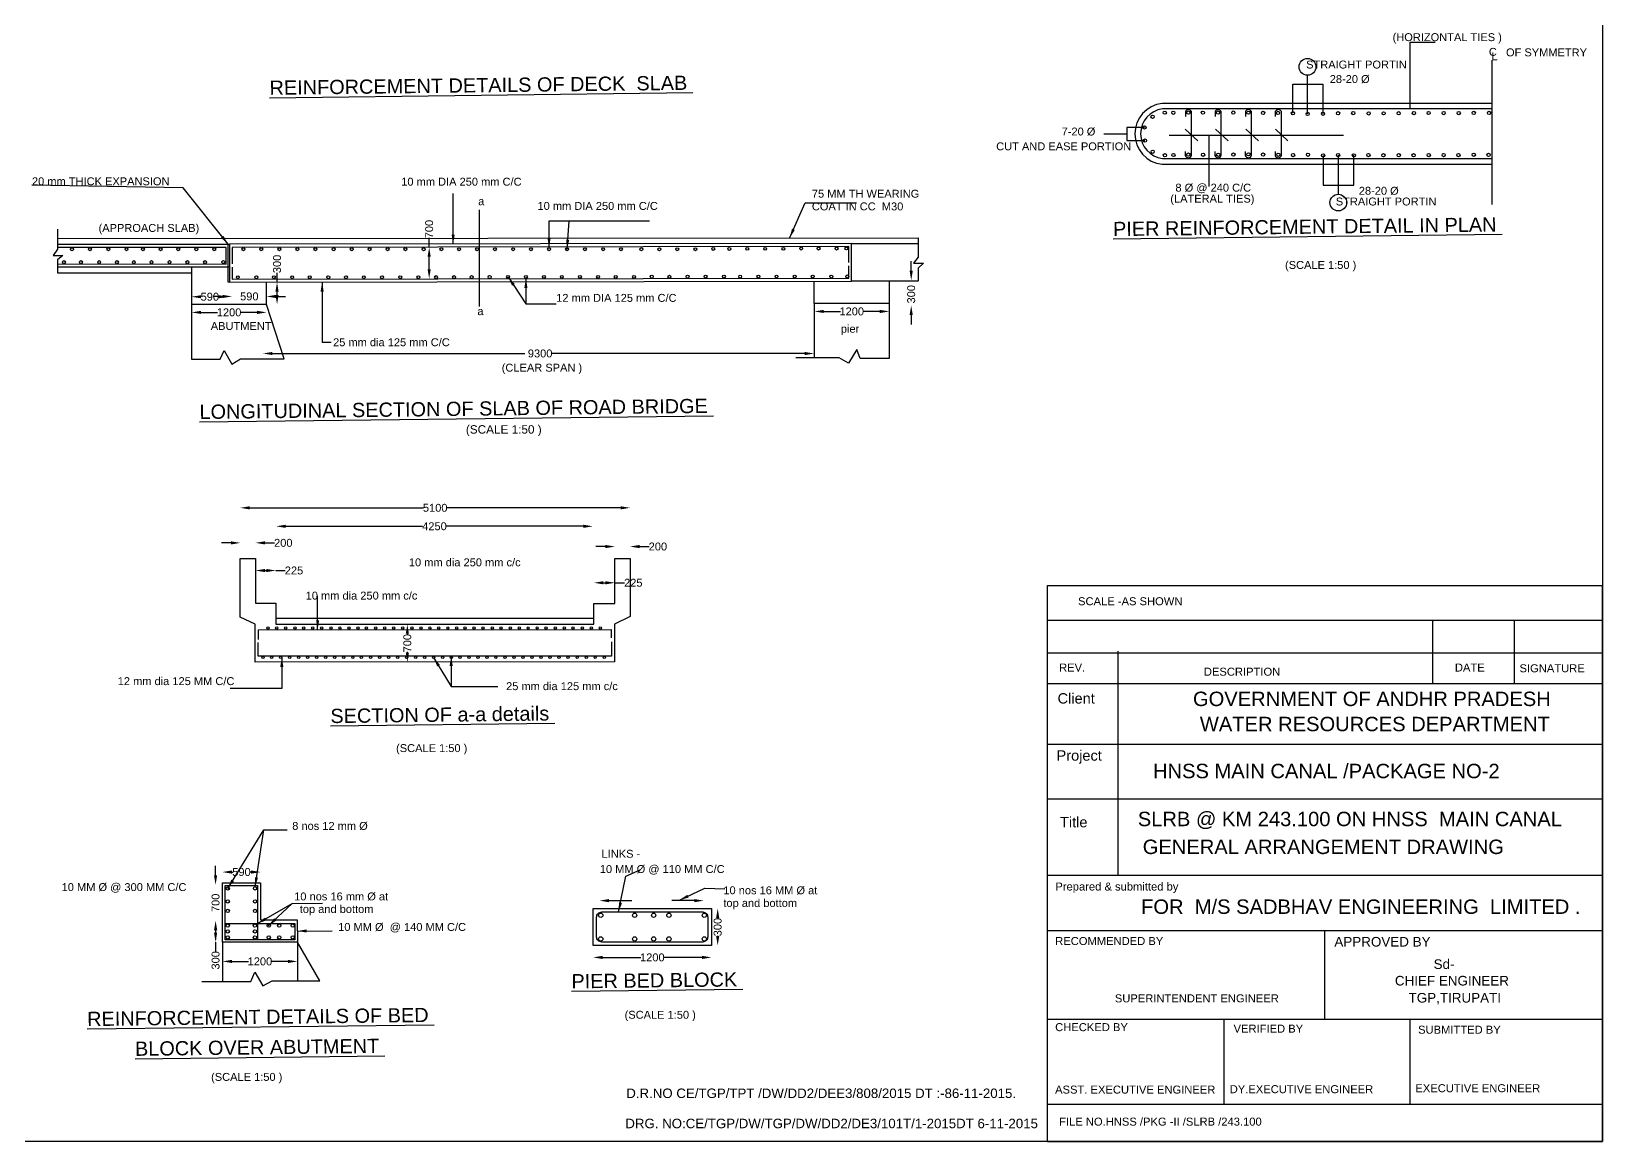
# Model space of a CAD drawing. Header units: millimetres. Extents: x 5124 to 5377674, y 2311 to 17511874.
# Drawn here: x 5352479 to 5377306, y 17482074 to 17499625 of the extents above; entities that cross this region are included whole.
import ezdxf

# ---------------------------------------------------------------- set-up
doc = ezdxf.new("R2010")
doc.units = ezdxf.units.MM
doc.header["$MEASUREMENT"] = 0
doc.layers.add('DRAWING', color=2, linetype='Continuous')
doc.layers.add('TEXT', color=7, linetype='Continuous')
doc.styles.get("Standard").update_dxf_attribs({"font": 'arial.ttf', "height": 125})
doc.dimstyles.get("Standard").update_dxf_attribs({"dimtxt": 200, "dimasz": 150, "dimexe": 0.18, "dimexo": 0.0625, "dimgap": 0.09, "dimtad": 0, "dimdec": 0, "dimzin": 0, "dimdsep": 46, "dimtxsty": 'Standard', "dimcen": 0.09, "dimse1": 1, "dimse2": 1, "dimadec": 0, "dimazin": 0, "dimtfac": 1, "dimtdec": 0, "dimtofl": 0, "dimtmove": 0, "dimatfit": 3, "dimfxl": 1, "dimtolj": 1, "dimtzin": 0, "dimarcsym": 0})

# ---------------------------------------------------------------- blocks, each defined once
blk = doc.blocks.new('*D16')
at = {"layer": 'Defpoints', "color": 0, "transparency": 16777216}
for p in [(5356137, 17494538), (5364848, 17494538), (5364848, 17494533)]:
    blk.add_point(p, dxfattribs=at)
at = {"layer": 'TEXT', "color": 0, "lineweight": -2, "transparency": 16777216}
for p, q in [((5356287, 17494533), (5360278, 17494533)), ((5364698, 17494533), (5360707, 17494533))]:
    blk.add_line(p, q, dxfattribs=at)
at = {"layer": 'TEXT', "color": 0, "transparency": 16777216}
for points in [[(5356287, 17494558), (5356287, 17494508), (5356137, 17494533)], [(5364698, 17494558), (5364698, 17494508), (5364848, 17494533)]]:
    blk.add_solid(points, dxfattribs=at)
at = {"layer": 'TEXT', "color": 0, "transparency": 16777216, "insert": (5360493, 17494533), "char_height": 125, "attachment_point": 5}
blk.add_mtext('\\A1; 9300', dxfattribs=at)
blk = doc.blocks.new('*D17')
at = {"layer": 'Defpoints', "color": 0, "transparency": 16777216}
for p in [(5358764, 17496212), (5358764, 17496212), (5358765, 17495715)]:
    blk.add_point(p, dxfattribs=at)
at = {"layer": 'TEXT', "color": 0, "lineweight": -2, "transparency": 16777216}
for p, q in [((5358764, 17496212), (5358764, 17496362)), ((5358764, 17495865), (5358764, 17496062))]:
    blk.add_line(p, q, dxfattribs=at)
at = {"layer": 'TEXT', "color": 0, "transparency": 16777216}
for points in [[(5358739, 17496062), (5358789, 17496062), (5358764, 17496212)], [(5358739, 17495865), (5358789, 17495865), (5358764, 17495715)]]:
    blk.add_solid(points, dxfattribs=at)
at = {"layer": 'TEXT', "color": 0, "transparency": 16777216, "insert": (5358764, 17496500), "char_height": 125, "attachment_point": 5, "rotation": 90}
blk.add_mtext('\\A1;700', dxfattribs=at)
blk = doc.blocks.new('*D18')
at = {"layer": 'Defpoints', "color": 0, "transparency": 16777216}
for p in [(5356194, 17495661), (5356360, 17495661), (5356195, 17495309)]:
    blk.add_point(p, dxfattribs=at)
at = {"layer": 'TEXT', "color": 0, "lineweight": -2, "transparency": 16777216}
for p, q in [((5356360, 17495661), (5356360, 17495811)), ((5356360, 17495459), (5356360, 17495511))]:
    blk.add_line(p, q, dxfattribs=at)
at = {"layer": 'TEXT', "color": 0, "transparency": 16777216}
for points in [[(5356335, 17495511), (5356385, 17495511), (5356360, 17495661)], [(5356335, 17495459), (5356385, 17495459), (5356360, 17495309)]]:
    blk.add_solid(points, dxfattribs=at)
at = {"layer": 'TEXT', "color": 0, "transparency": 16777216, "insert": (5356360, 17495949), "char_height": 125, "attachment_point": 5, "rotation": 90}
blk.add_mtext('\\A1;300', dxfattribs=at)
blk = doc.blocks.new('*D19')
at = {"layer": 'Defpoints', "color": 0, "transparency": 16777216}
for p in [(5355009, 17495309), (5356195, 17495311), (5356195, 17495183)]:
    blk.add_point(p, dxfattribs=at)
at = {"layer": 'TEXT', "color": 0, "lineweight": -2, "transparency": 16777216}
for p, q in [((5355159, 17495183), (5355421, 17495183)), ((5356045, 17495183), (5355783, 17495183))]:
    blk.add_line(p, q, dxfattribs=at)
at = {"layer": 'TEXT', "color": 0, "transparency": 16777216}
for points in [[(5355159, 17495208), (5355159, 17495158), (5355009, 17495183)], [(5356045, 17495208), (5356045, 17495158), (5356195, 17495183)]]:
    blk.add_solid(points, dxfattribs=at)
at = {"layer": 'TEXT', "color": 0, "transparency": 16777216, "insert": (5355602, 17495183), "char_height": 125, "attachment_point": 5}
blk.add_mtext('\\A1;1200', dxfattribs=at)
blk = doc.blocks.new('*D30')
at = {"layer": 'Defpoints', "color": 0, "transparency": 16777216}
for p in [(5361938, 17492093), (5355780, 17491294), (5361938, 17491294)]:
    blk.add_point(p, dxfattribs=at)
at = {"layer": 'TEXT', "color": 0, "lineweight": -2, "transparency": 16777216}
for p, q in [((5355930, 17492093), (5358672, 17492093)), ((5361788, 17492093), (5359046, 17492093))]:
    blk.add_line(p, q, dxfattribs=at)
at = {"layer": 'TEXT', "color": 0, "transparency": 16777216}
for points in [[(5355930, 17492118), (5355930, 17492068), (5355780, 17492093)], [(5361788, 17492118), (5361788, 17492068), (5361938, 17492093)]]:
    blk.add_solid(points, dxfattribs=at)
at = {"layer": 'TEXT', "color": 0, "transparency": 16777216, "insert": (5358859, 17492093), "char_height": 125, "attachment_point": 5}
blk.add_mtext('\\A1;5100', dxfattribs=at)
blk = doc.blocks.new('*D31')
at = {"layer": 'Defpoints', "color": 0, "transparency": 16777216}
for p in [(5356347, 17491867), (5361350, 17491867), (5361350, 17491801)]:
    blk.add_point(p, dxfattribs=at)
at = {"layer": 'TEXT', "color": 0, "lineweight": -2, "transparency": 16777216}
for p, q in [((5356497, 17491801), (5358659, 17491801)), ((5361200, 17491801), (5359038, 17491801))]:
    blk.add_line(p, q, dxfattribs=at)
at = {"layer": 'TEXT', "color": 0, "transparency": 16777216}
for points in [[(5356497, 17491826), (5356497, 17491776), (5356347, 17491801)], [(5361200, 17491826), (5361200, 17491776), (5361350, 17491801)]]:
    blk.add_solid(points, dxfattribs=at)
at = {"layer": 'TEXT', "color": 0, "transparency": 16777216, "insert": (5358848, 17491801), "char_height": 125, "attachment_point": 5}
blk.add_mtext('\\A1;4250', dxfattribs=at)
blk = doc.blocks.new('*D32')
at = {"layer": 'Defpoints', "color": 0, "transparency": 16777216}
for p in [(5361938, 17491481), (5361700, 17491293), (5361938, 17491294)]:
    blk.add_point(p, dxfattribs=at)
at = {"layer": 'TEXT', "color": 0, "lineweight": -2, "transparency": 16777216}
for p, q in [((5361550, 17491481), (5361400, 17491481)), ((5362088, 17491481), (5362238, 17491481))]:
    blk.add_line(p, q, dxfattribs=at)
at = {"layer": 'TEXT', "color": 0, "transparency": 16777216}
for points in [[(5361550, 17491506), (5361550, 17491456), (5361700, 17491481)], [(5362088, 17491506), (5362088, 17491456), (5361938, 17491481)]]:
    blk.add_solid(points, dxfattribs=at)
at = {"layer": 'TEXT', "color": 0, "transparency": 16777216, "insert": (5362378, 17491481), "char_height": 125, "attachment_point": 5}
blk.add_mtext('\\A1;200', dxfattribs=at)
blk = doc.blocks.new('*D33')
at = {"layer": 'Defpoints', "color": 0, "transparency": 16777216}
for p in [(5356020, 17491539), (5355780, 17491294), (5356020, 17491294)]:
    blk.add_point(p, dxfattribs=at)
at = {"layer": 'TEXT', "color": 0, "lineweight": -2, "transparency": 16777216}
for p, q in [((5355630, 17491539), (5355480, 17491539)), ((5356170, 17491539), (5356320, 17491539))]:
    blk.add_line(p, q, dxfattribs=at)
at = {"layer": 'TEXT', "color": 0, "transparency": 16777216}
for points in [[(5355630, 17491564), (5355630, 17491514), (5355780, 17491539)], [(5356170, 17491564), (5356170, 17491514), (5356020, 17491539)]]:
    blk.add_solid(points, dxfattribs=at)
at = {"layer": 'TEXT', "color": 0, "transparency": 16777216, "insert": (5356459, 17491539), "char_height": 125, "attachment_point": 5}
blk.add_mtext('\\A1;200', dxfattribs=at)
blk = doc.blocks.new('*D34')
at = {"layer": 'Defpoints', "color": 0, "transparency": 16777216}
for p in [(5356339, 17491102), (5356020, 17490584), (5356339, 17490584)]:
    blk.add_point(p, dxfattribs=at)
at = {"layer": 'TEXT', "color": 0, "lineweight": -2, "transparency": 16777216}
for p, q in [((5356170, 17491102), (5356189, 17491102)), ((5356339, 17491102), (5356489, 17491102))]:
    blk.add_line(p, q, dxfattribs=at)
at = {"layer": 'TEXT', "color": 0, "transparency": 16777216}
for points in [[(5356170, 17491127), (5356170, 17491077), (5356020, 17491102)], [(5356189, 17491127), (5356189, 17491077), (5356339, 17491102)]]:
    blk.add_solid(points, dxfattribs=at)
at = {"layer": 'TEXT', "color": 0, "transparency": 16777216, "insert": (5356628, 17491102), "char_height": 125, "attachment_point": 5}
blk.add_mtext('\\A1;225', dxfattribs=at)
blk = doc.blocks.new('*D35')
at = {"layer": 'Defpoints', "color": 0, "transparency": 16777216}
for p in [(5361700, 17490908), (5361368, 17490579), (5361700, 17490579)]:
    blk.add_point(p, dxfattribs=at)
at = {"layer": 'TEXT', "color": 0, "lineweight": -2, "transparency": 16777216}
for p, q in [((5361518, 17490908), (5361550, 17490908)), ((5361700, 17490908), (5361850, 17490908))]:
    blk.add_line(p, q, dxfattribs=at)
at = {"layer": 'TEXT', "color": 0, "transparency": 16777216}
for points in [[(5361518, 17490933), (5361518, 17490883), (5361368, 17490908)], [(5361550, 17490933), (5361550, 17490883), (5361700, 17490908)]]:
    blk.add_solid(points, dxfattribs=at)
at = {"layer": 'TEXT', "color": 0, "transparency": 16777216, "insert": (5361989, 17490908), "char_height": 125, "attachment_point": 5}
blk.add_mtext('\\A1;225', dxfattribs=at)
blk = doc.blocks.new('*D36')
at = {"layer": 'Defpoints', "color": 0, "transparency": 16777216}
for p in [(5358410, 17490252), (5358419, 17489654), (5358486, 17489654)]:
    blk.add_point(p, dxfattribs=at)
at = {"layer": 'TEXT', "color": 0, "lineweight": -2, "transparency": 16777216}
for p, q in [((5358419, 17490102), (5358419, 17490091)), ((5358419, 17489804), (5358419, 17489816))]:
    blk.add_line(p, q, dxfattribs=at)
at = {"layer": 'TEXT', "color": 0, "transparency": 16777216}
for points in [[(5358394, 17490102), (5358444, 17490102), (5358419, 17490252)], [(5358394, 17489804), (5358444, 17489804), (5358419, 17489654)]]:
    blk.add_solid(points, dxfattribs=at)
at = {"layer": 'TEXT', "color": 0, "transparency": 16777216, "insert": (5358419, 17489953), "char_height": 125, "attachment_point": 5, "rotation": 90}
blk.add_mtext('\\A1;700', dxfattribs=at)
blk = doc.blocks.new('*D42')
at = {"layer": 'Defpoints', "color": 0, "transparency": 16777216}
for p in [(5355496, 17486166), (5356100, 17486335), (5356100, 17486166)]:
    blk.add_point(p, dxfattribs=at)
at = {"layer": 'TEXT', "color": 0, "lineweight": -2, "transparency": 16777216}
for p, q in [((5355646, 17486335), (5355660, 17486335)), ((5355950, 17486335), (5355936, 17486335))]:
    blk.add_line(p, q, dxfattribs=at)
at = {"layer": 'TEXT', "color": 0, "transparency": 16777216}
for points in [[(5355646, 17486360), (5355646, 17486310), (5355496, 17486335)], [(5355950, 17486360), (5355950, 17486310), (5356100, 17486335)]]:
    blk.add_solid(points, dxfattribs=at)
at = {"layer": 'TEXT', "color": 0, "transparency": 16777216, "insert": (5355798, 17486335), "char_height": 125, "attachment_point": 5}
blk.add_mtext('\\A1;590', dxfattribs=at)
blk = doc.blocks.new('*D43')
at = {"layer": 'Defpoints', "color": 0, "transparency": 16777216}
for p in [(5355496, 17486133), (5355389, 17485566), (5355496, 17485566)]:
    blk.add_point(p, dxfattribs=at)
at = {"layer": 'TEXT', "color": 0, "lineweight": -2, "transparency": 16777216}
for p, q in [((5355389, 17486283), (5355389, 17486433)), ((5355389, 17485416), (5355389, 17485266))]:
    blk.add_line(p, q, dxfattribs=at)
at = {"layer": 'TEXT', "color": 0, "transparency": 16777216}
for points in [[(5355364, 17486283), (5355414, 17486283), (5355389, 17486133)], [(5355364, 17485416), (5355414, 17485416), (5355389, 17485566)]]:
    blk.add_solid(points, dxfattribs=at)
at = {"layer": 'TEXT', "color": 0, "transparency": 16777216, "insert": (5355389, 17485848), "char_height": 125, "attachment_point": 5, "rotation": 90}
blk.add_mtext('\\A1;700', dxfattribs=at)
blk = doc.blocks.new('*D44')
at = {"layer": 'Defpoints', "color": 0, "transparency": 16777216}
for p in [(5361355, 17485173), (5363225, 17485173), (5363225, 17484985)]:
    blk.add_point(p, dxfattribs=at)
at = {"layer": 'TEXT', "color": 0, "lineweight": -2, "transparency": 16777216}
for p, q in [((5361505, 17484985), (5362109, 17484985)), ((5363075, 17484985), (5362470, 17484985))]:
    blk.add_line(p, q, dxfattribs=at)
at = {"layer": 'TEXT', "color": 0, "transparency": 16777216}
for points in [[(5361505, 17485010), (5361505, 17484960), (5361355, 17484985)], [(5363075, 17485010), (5363075, 17484960), (5363225, 17484985)]]:
    blk.add_solid(points, dxfattribs=at)
at = {"layer": 'TEXT', "color": 0, "transparency": 16777216, "insert": (5362290, 17484985), "char_height": 125, "attachment_point": 5}
blk.add_mtext('\\A1;1200', dxfattribs=at)
blk = doc.blocks.new('*D45')
at = {"layer": 'Defpoints', "color": 0, "transparency": 16777216}
for p in [(5363225, 17485758), (5363225, 17485173), (5363323, 17485173)]:
    blk.add_point(p, dxfattribs=at)
at = {"layer": 'TEXT', "color": 0, "lineweight": -2, "transparency": 16777216}
for p, q in [((5363323, 17485608), (5363323, 17485603)), ((5363323, 17485323), (5363323, 17485328))]:
    blk.add_line(p, q, dxfattribs=at)
at = {"layer": 'TEXT', "color": 0, "transparency": 16777216}
for points in [[(5363298, 17485608), (5363348, 17485608), (5363323, 17485758)], [(5363298, 17485323), (5363348, 17485323), (5363323, 17485173)]]:
    blk.add_solid(points, dxfattribs=at)
at = {"layer": 'TEXT', "color": 0, "transparency": 16777216, "insert": (5363323, 17485465), "char_height": 125, "attachment_point": 5, "rotation": 90}
blk.add_mtext('\\A1;300', dxfattribs=at)
blk = doc.blocks.new('*D46')
at = {"layer": 'Defpoints', "color": 0, "transparency": 16777216}
for p in [(5366270, 17495691), (5366270, 17495292), (5366381, 17495292)]:
    blk.add_point(p, dxfattribs=at)
at = {"layer": 'TEXT', "color": 0, "lineweight": -2, "transparency": 16777216}
for p, q in [((5366381, 17495841), (5366381, 17495991)), ((5366381, 17495142), (5366381, 17494992))]:
    blk.add_line(p, q, dxfattribs=at)
at = {"layer": 'TEXT', "color": 0, "transparency": 16777216}
for points in [[(5366356, 17495841), (5366406, 17495841), (5366381, 17495691)], [(5366356, 17495142), (5366406, 17495142), (5366381, 17495292)]]:
    blk.add_solid(points, dxfattribs=at)
at = {"layer": 'TEXT', "color": 0, "transparency": 16777216, "insert": (5366381, 17495470), "char_height": 125, "attachment_point": 5, "rotation": 90}
blk.add_mtext('\\A1;300', dxfattribs=at)
blk = doc.blocks.new('*D48')
at = {"layer": 'Defpoints', "color": 0, "transparency": 16777216}
for p in [(5355496, 17484915), (5356681, 17484922), (5356681, 17484922)]:
    blk.add_point(p, dxfattribs=at)
at = {"layer": 'TEXT', "color": 0, "lineweight": -2, "transparency": 16777216}
for p, q in [((5355646, 17484922), (5355908, 17484922)), ((5356531, 17484922), (5356269, 17484922))]:
    blk.add_line(p, q, dxfattribs=at)
at = {"layer": 'TEXT', "color": 0, "transparency": 16777216}
for points in [[(5355646, 17484947), (5355646, 17484897), (5355496, 17484922)], [(5356531, 17484947), (5356531, 17484897), (5356681, 17484922)]]:
    blk.add_solid(points, dxfattribs=at)
at = {"layer": 'TEXT', "color": 0, "transparency": 16777216, "insert": (5356089, 17484922), "char_height": 125, "attachment_point": 5}
blk.add_mtext('\\A1;1200', dxfattribs=at)
blk = doc.blocks.new('*D49')
at = {"layer": 'Defpoints', "color": 0, "transparency": 16777216}
for p in [(5361455, 17485879), (5363106, 17485883), (5363106, 17485883)]:
    blk.add_point(p, dxfattribs=at)
at = {"layer": 'TEXT', "color": 0, "lineweight": -2, "transparency": 16777216}
for p, q in [((5361605, 17485883), (5361965, 17485883)), ((5362956, 17485883), (5362596, 17485883))]:
    blk.add_line(p, q, dxfattribs=at)
at = {"layer": 'TEXT', "color": 0, "transparency": 16777216}
for points in [[(5361605, 17485908), (5361605, 17485858), (5361455, 17485883)], [(5362956, 17485908), (5362956, 17485858), (5363106, 17485883)]]:
    blk.add_solid(points, dxfattribs=at)
at = {"layer": 'TEXT', "color": 0, "transparency": 16777216, "insert": (5362281, 17485883), "char_height": 125, "attachment_point": 5}
blk.add_mtext('\\A1;             ', dxfattribs=at)
blk = doc.blocks.new('*D52')
at = {"layer": 'Defpoints', "color": 0, "transparency": 16777216}
for p in [(5364848, 17495198), (5366034, 17495198), (5366034, 17495198)]:
    blk.add_point(p, dxfattribs=at)
at = {"layer": 'TEXT', "color": 0, "lineweight": -2, "transparency": 16777216}
for p, q in [((5364998, 17495198), (5365261, 17495198)), ((5365884, 17495198), (5365622, 17495198))]:
    blk.add_line(p, q, dxfattribs=at)
at = {"layer": 'TEXT', "color": 0, "transparency": 16777216}
for points in [[(5364998, 17495223), (5364998, 17495173), (5364848, 17495198)], [(5365884, 17495223), (5365884, 17495173), (5366034, 17495198)]]:
    blk.add_solid(points, dxfattribs=at)
at = {"layer": 'TEXT', "color": 0, "transparency": 16777216, "insert": (5365441, 17495198), "char_height": 125, "attachment_point": 5}
blk.add_mtext('\\A1;1200', dxfattribs=at)
blk = doc.blocks.new('*D53')
at = {"layer": 'Defpoints', "color": 0, "transparency": 16777216}
for p in [(5355587, 17495659), (5355009, 17495424), (5355587, 17495430)]:
    blk.add_point(p, dxfattribs=at)
at = {"layer": 'TEXT', "color": 0, "lineweight": -2, "transparency": 16777216}
for p, q in [((5355159, 17495430), (5355160, 17495430)), ((5355437, 17495430), (5355436, 17495430))]:
    blk.add_line(p, q, dxfattribs=at)
at = {"layer": 'TEXT', "color": 0, "transparency": 16777216}
for points in [[(5355159, 17495455), (5355159, 17495405), (5355009, 17495430)], [(5355437, 17495455), (5355437, 17495405), (5355587, 17495430)]]:
    blk.add_solid(points, dxfattribs=at)
at = {"layer": 'TEXT', "color": 0, "transparency": 16777216, "insert": (5355298, 17495430), "char_height": 125, "attachment_point": 5}
blk.add_mtext('\\A1;590', dxfattribs=at)
blk = doc.blocks.new('*D54')
at = {"layer": 'Defpoints', "color": 0, "transparency": 16777216}
for p in [(5355650, 17495710), (5356194, 17495661), (5356194, 17495435)]:
    blk.add_point(p, dxfattribs=at)
at = {"layer": 'TEXT', "color": 0, "lineweight": -2, "transparency": 16777216}
for p, q in [((5355500, 17495435), (5355350, 17495435)), ((5356344, 17495435), (5356494, 17495435))]:
    blk.add_line(p, q, dxfattribs=at)
at = {"layer": 'TEXT', "color": 0, "transparency": 16777216}
for points in [[(5355500, 17495460), (5355500, 17495410), (5355650, 17495435)], [(5356344, 17495460), (5356344, 17495410), (5356194, 17495435)]]:
    blk.add_solid(points, dxfattribs=at)
at = {"layer": 'TEXT', "color": 0, "transparency": 16777216, "insert": (5355922, 17495435), "char_height": 125, "attachment_point": 5}
blk.add_mtext('\\A1;590', dxfattribs=at)
blk = doc.blocks.new('*D55')
at = {"layer": 'Defpoints', "color": 0, "transparency": 16777216}
for p in [(5355389, 17485566), (5355389, 17485227), (5355496, 17485227)]:
    blk.add_point(p, dxfattribs=at)
at = {"layer": 'TEXT', "color": 0, "lineweight": -2, "transparency": 16777216}
for p, q in [((5355389, 17485416), (5355389, 17485377)), ((5355389, 17485227), (5355389, 17485077))]:
    blk.add_line(p, q, dxfattribs=at)
at = {"layer": 'TEXT', "color": 0, "transparency": 16777216}
for points in [[(5355364, 17485416), (5355414, 17485416), (5355389, 17485566)], [(5355364, 17485377), (5355414, 17485377), (5355389, 17485227)]]:
    blk.add_solid(points, dxfattribs=at)
at = {"layer": 'TEXT', "color": 0, "transparency": 16777216, "insert": (5355389, 17484939), "char_height": 125, "attachment_point": 5, "rotation": 90}
blk.add_mtext('\\A1;300', dxfattribs=at)

msp = doc.modelspace()

# ---------------------------------------------------------------- linework, layer by layer
at = {"layer": 'DRAWING', "color": 0}
for points in [[(5336395.8, 17511874.5), (5377305.7, 17511874.5), (5377305.7, 17482073.5), (5336395.8, 17482073.5)], [(5355541.7, 17486121.2), (5356051.6, 17486121.2), (5356051.6, 17485264.1), (5355541.7, 17485264.1)], [(5361354.7, 17485758.1), (5363224.9, 17485758.1), (5363224.9, 17485172.9), (5361354.7, 17485172.9)], [(5355541.7, 17485519.5), (5356642, 17485519.5), (5356642, 17485264.1), (5355541.7, 17485264.1)]]:
    msp.add_lwpolyline(points, close=True, dxfattribs=at)
for points in [[(5374266, 17498419.6), (5374266, 17499456.5), (5374662.2, 17499456.5)], [(5375554.4, 17499172.3), (5375554.4, 17496889.2)], [(5372645.5, 17498320.1), (5372645.5, 17498932.7)], [(5372412.2, 17498330.9), (5372412.2, 17498790.1), (5372887.6, 17498790.1), (5372887.6, 17498322.6)], [(5370065.5, 17498107.8), (5369788.9, 17498107.8), (5369788.9, 17497898.9), (5370073.8, 17497898.9)], [(5370712.3, 17498078.8), (5370911, 17497896.1)], [(5371190.5, 17498078.8), (5371389.2, 17497896.1)], [(5371667.4, 17498078.8), (5371866.1, 17497896.1)], [(5372134.8, 17498078.8), (5372333.5, 17497896.1)], [(5369788.9, 17498003.3), (5369425.2, 17498003.3)], [(5370455.2, 17497987.5), (5373214, 17497987.5)], [(5371082.9, 17497987.5), (5371082.9, 17497171.8)], [(5372889.2, 17497665.1), (5372889.2, 17497193.9), (5373376.5, 17497193.9), (5373376.5, 17497666.3)], [(5373126.6, 17497668.9), (5373126.6, 17497049.1)], [(5352891.7, 17496500.6), (5352891.7, 17496182.1), (5352820.3, 17496084.8), (5352973.8, 17496084.8), (5352893.1, 17496013.6), (5352893.1, 17495806.2), (5355012.5, 17495806.2)], [(5352891.7, 17496349.6), (5366488.6, 17496360.8), (5366488.6, 17496056.5), (5366416.2, 17495962.4), (5366573.8, 17495962.4), (5366488.7, 17495884.2), (5366488.7, 17495679.1), (5366034.5, 17495679.1), (5366034.5, 17494451.6)], [(5352891.7, 17496261.1), (5355607.4, 17496259.7)], [(5352893.1, 17495949.6), (5355556, 17495946), (5355556, 17496211.3), (5352891.7, 17496211.3)], [(5355607.4, 17495659.4), (5355587.2, 17495659.4), (5355587.5, 17496259.7)], [(5365439.2, 17496272.2), (5355607.4, 17496259.7), (5355607.4, 17495659.4), (5365439.2, 17495679.1)], [(5365397, 17495970.3), (5365397, 17496222.5), (5355651.2, 17496207.4), (5355651.2, 17495952.8)], [(5366034.5, 17495679.1), (5365439.2, 17495679.1), (5365439.2, 17496272.2), (5366488.6, 17496272.2)], [(5355607.4, 17495898.4), (5352893.1, 17495898.4)], [(5355009.1, 17495898.4), (5355009.1, 17494443.1), (5355462.5, 17494443.1), (5355524.9, 17494579.7), (5355643.9, 17494363.2), (5355780.4, 17494450.8), (5356474.5, 17494450.8), (5356195, 17495308.9), (5355009.1, 17495308.9)], [(5355650.4, 17495895.8), (5355650.4, 17495710.3), (5365397.3, 17495723.8), (5365397.3, 17495917.9)], [(5356195, 17495308.9), (5356194.3, 17495660.6)], [(5364848.4, 17495321.8), (5364848.4, 17495674.5)], [(5366034.5, 17495321.8), (5364848.4, 17495321.8), (5364848.4, 17494463.4)], [(5366034.5, 17494451.6), (5365573, 17494451.6), (5365522.8, 17494598.4), (5365392.6, 17494379.7), (5365245.1, 17494463.4), (5364557.1, 17494463.4)], [(5356015.6, 17489652.3), (5356015.6, 17490251.8), (5355779.5, 17490364.7), (5355779.5, 17491294.5), (5356019.8, 17491294.5), (5356019.8, 17490584.2), (5356338.8, 17490584.2), (5356338.8, 17490252.3), (5361368.1, 17490252.3), (5361368.1, 17490579.1), (5361699.7, 17490579.1), (5361699.7, 17491292.7), (5361938.5, 17491292.7), (5361938.5, 17490373.5), (5361693, 17490256.2), (5361693, 17489656.4), (5356015.6, 17489652.3)], [(5356065.3, 17490009.9), (5356065.3, 17490166.4), (5361642, 17490169.9), (5361642, 17490039.4)], [(5356338.8, 17490346.5), (5361368.1, 17490346.5)], [(5361642.8, 17489976.4), (5361642.8, 17489749.2), (5356063.5, 17489749.2), (5356063.5, 17489961.8)], [(5355496.3, 17485227.3), (5355496.3, 17486165.6), (5356100.4, 17486165.6), (5356100.4, 17485577.5), (5356679.9, 17485577.5), (5356680.7, 17485227.3)], [(5355173.1, 17484602.3), (5355946.2, 17484602.3), (5356008, 17484752.3), (5356134.9, 17484533.7), (5356284, 17484616.2), (5357035.9, 17484616.2), (5356680.7, 17485227.3), (5356680.7, 17484616.2)], [(5356680.7, 17485227.3), (5355496.3, 17485227.3), (5355496.3, 17484602.3)]]:
    msp.add_lwpolyline(points, dxfattribs=at)
for points in [[(5375554.4, 17498486.3), (5370346, 17498486.3, 0.897166), (5370346, 17497524.5), (5375554.4, 17497524.5)], [(5375554.4, 17498398.8), (5370351.5, 17498398.8, 0.8834281), (5370351.5, 17497616.1), (5375554.4, 17497616.1)], [(5370810.1, 17497666.3), (5370810.1, 17498357.9, 0.6345429), (5370713.3, 17498357.9), (5370713.3, 17498281.3)], [(5371279.1, 17497666.3), (5371279.1, 17498357.9, 0.6345429), (5371182.3, 17498357.9), (5371182.3, 17498281.3)], [(5371758, 17497666.3), (5371758, 17498357.9, 0.6345429), (5371661.2, 17498357.9), (5371661.2, 17498281.3)], [(5372231.3, 17497666.3), (5372231.3, 17498357.9, 0.6345429), (5372134.5, 17498357.9), (5372134.5, 17498281.3)], [(5370710.8, 17497725.1), (5370710.8, 17497663.9, 0.7655088), (5370810.1, 17497666.3)], [(5371179.8, 17497725.1), (5371179.8, 17497663.9, 0.7655088), (5371279.1, 17497666.3)], [(5371658.7, 17497725.1), (5371658.7, 17497663.9, 0.7655088), (5371758, 17497666.3)], [(5372132.1, 17497725.1), (5372132.1, 17497663.9, 0.7655088), (5372231.3, 17497666.3)]]:
    msp.add_lwpolyline(points, format="xyb", dxfattribs=at)
msp.add_lwpolyline([(5361489.6, 17485703.9), (5363086.1, 17485703.9, -0.4142136), (5363166.1, 17485623.9), (5363166.1, 17485308.3, -0.4142136), (5363086.1, 17485228.3), (5361489.6, 17485228.3, -0.4142136), (5361409.6, 17485308.3), (5361409.6, 17485623.9, -0.4142136)], format="xyb", close=True, dxfattribs=at)
for centre, radius in [((5372642.9, 17499065), 132.4), ((5370195.9, 17498275.1), 26), ((5370388.3, 17498340.6), 26), ((5370522.9, 17498339.5), 26), ((5370762, 17498342.9), 26), ((5370990.5, 17498340.7), 26), ((5371229.5, 17498341.8), 26), ((5371470.9, 17498342.9), 26), ((5371708.8, 17498340.7), 26), ((5371940.9, 17498337.8), 26), ((5372176.7, 17498337.8), 26), ((5372412.2, 17498330.9), 26), ((5372645.5, 17498320.1), 26), ((5372887.6, 17498322.6), 26), ((5373127, 17498330.9), 26), ((5373365.5, 17498333.1), 26), ((5373609.6, 17498328.7), 26), ((5373846.4, 17498329.8), 26), ((5374083.8, 17498332), 26), ((5374323.4, 17498333.1), 26), ((5374557.5, 17498335.3), 26), ((5374794.7, 17498333.5), 26), ((5375034.1, 17498334.9), 26), ((5375270.6, 17498336.3), 26), ((5375512.7, 17498337.7), 26), ((5370065.5, 17498107.8), 26), ((5370073.8, 17497898.9), 26), ((5370196.5, 17497722.8), 26), ((5370390.1, 17497666.7), 26), ((5370524.8, 17497671), 26), ((5370760.8, 17497677.1), 26), ((5370993.4, 17497674.8), 26), ((5371231.8, 17497674.8), 26), ((5371473.4, 17497677.9), 26), ((5371709, 17497682.2), 26), ((5371942.1, 17497677.4), 26), ((5372182, 17497674.5), 26), ((5372414.9, 17497669.2), 26), ((5372650.6, 17497676), 26), ((5372889.2, 17497665.1), 26), ((5373126.6, 17497668.9), 26), ((5373376.5, 17497666.3), 26), ((5373606.1, 17497669.1), 26), ((5373843.2, 17497667.8), 26), ((5374084.3, 17497667.8), 26), ((5374318.5, 17497667.7), 26), ((5374558.3, 17497670.1), 26), ((5374794.5, 17497668.9), 26), ((5375028.2, 17497670.1), 26), ((5375270.5, 17497676.1), 26), ((5375504.5, 17497673.7), 26), ((5373130.1, 17496918.7), 132), ((5353120.1, 17496181.1), 23), ((5353403.8, 17496181.1), 23), ((5353695.4, 17496181.1), 23), ((5353980.8, 17496181.1), 23), ((5354241.1, 17496181.1), 23), ((5354520.3, 17496181.1), 23), ((5354798.8, 17496181.1), 23), ((5355084.2, 17496181.1), 23), ((5355368, 17496181.1), 23), ((5355827.8, 17496181.1), 23), ((5356111, 17496181.1), 23), ((5356397.4, 17496181.1), 23), ((5356682, 17496181.1), 23), ((5356965.7, 17496181.1), 23), ((5357254.9, 17496181.1), 23), ((5357539.9, 17496181.1), 23), ((5357822, 17496181.1), 23), ((5358106.3, 17496181.1), 23), ((5358388.5, 17496181.1), 23), ((5358676.6, 17496181.1), 23), ((5358957.4, 17496181.1), 23), ((5359237, 17496181.1), 23), ((5359521.3, 17496181.1), 23), ((5359803.5, 17496181.1), 23), ((5360091.5, 17496181.1), 23), ((5360372.4, 17496181.1), 23), ((5360658, 17496181.1), 23), ((5360942.3, 17496181.1), 23), ((5361224.5, 17496181.1), 23), ((5361512.6, 17496181.1), 23), ((5361793.4, 17496181.1), 23), ((5362116.8, 17496181.1), 23), ((5362401.2, 17496181.1), 23), ((5362683.4, 17496181.1), 23), ((5362971.4, 17496181.1), 23), ((5363252.3, 17496186.1), 23), ((5363506.5, 17496186.1), 23), ((5363790.9, 17496188), 23), ((5364073.1, 17496188), 23), ((5364361.1, 17496188), 23), ((5364642, 17496192.2), 23), ((5364917.2, 17496192.2), 23), ((5365201.5, 17496192.2), 23), ((5365357, 17496193.3), 23), ((5352992.8, 17495978.3), 23), ((5353260.8, 17495978.3), 23), ((5353549.4, 17495978.3), 23), ((5353829.4, 17495978.3), 23), ((5354096.7, 17495978.3), 23), ((5354376.4, 17495978.3), 23), ((5354660.8, 17495978.3), 23), ((5354944, 17495978.3), 23), ((5355222.7, 17495978.3), 23), ((5355511.3, 17495978.3), 23), ((5355740.5, 17495738.9), 23), ((5356032.8, 17495738.9), 23), ((5356311.1, 17495738.9), 23), ((5356599.2, 17495738.9), 23), ((5356876, 17495738.9), 23), ((5357170.2, 17495738.9), 23), ((5357449.9, 17495738.9), 23), ((5357731.8, 17495738.9), 23), ((5358018.5, 17495738.9), 23), ((5358307.7, 17495738.9), 23), ((5358594, 17495738.9), 23), ((5358873.6, 17495741.9), 23), ((5359157, 17495741.3), 23), ((5359435.3, 17495741.9), 23), ((5359719.5, 17495743), 23), ((5360010.9, 17495743.5), 23), ((5360292.7, 17495743.7), 23), ((5360577, 17495744.5), 23), ((5360860.3, 17495745.2), 23), ((5361145.3, 17495744), 23), ((5361432.9, 17495744.4), 23), ((5361712.2, 17495744.5), 23), ((5362002.2, 17495745.5), 23), ((5362280.6, 17495747.9), 23), ((5362559.3, 17495747), 23), ((5362847.3, 17495748.1), 23), ((5363131.4, 17495748.7), 23), ((5363421.5, 17495750.4), 23), ((5363678.3, 17495747.5), 23), ((5363966.1, 17495748.5), 23), ((5364251.7, 17495748.5), 23), ((5364540.9, 17495748.5), 23), ((5364825.6, 17495749.2), 23), ((5365118.5, 17495749.7), 23), ((5365369.9, 17495751.5), 23), ((5356218, 17490194.2), 18.2), ((5356354.7, 17490194.2), 18.2), ((5356497.9, 17490194.2), 18.2), ((5356641.6, 17490194.2), 18.2), ((5356782.4, 17490194.2), 18.2), ((5356924.3, 17490194.2), 18.2), ((5357067.4, 17490194.2), 18.2), ((5357210.4, 17490194.2), 18.2), ((5357352.4, 17490194.2), 18.2), ((5357495, 17490194.2), 18.2), ((5357638.2, 17490194.2), 18.2), ((5357771.8, 17490194.2), 18.2), ((5357919.4, 17490194.2), 18.2), ((5358061.6, 17490194.2), 18.2), ((5358203.3, 17490194.2), 18.2), ((5358346.8, 17490194.2), 18.2), ((5358490.8, 17490194.2), 18.2), ((5358632.7, 17490194.2), 18.2), ((5358774.6, 17490194.2), 18.2), ((5358915.2, 17490194.2), 18.2), ((5359058.6, 17490194.2), 18.2), ((5359196.2, 17490194.2), 18.2), ((5359330.2, 17490194.2), 18.2), ((5359473.7, 17490194.2), 18.2), ((5359616.2, 17490194.2), 18.2), ((5359760, 17490194.2), 18.2), ((5359897.8, 17490194.2), 18.2), ((5360044.3, 17490194.2), 18.2), ((5360187, 17490194.2), 18.2), ((5360328, 17490194.2), 18.2), ((5360470.6, 17490194.2), 18.2), ((5360611.9, 17490194.2), 18.2), ((5360755.6, 17490194.2), 18.2), ((5360897.9, 17490194.2), 18.2), ((5361038.9, 17490194.2), 18.2), ((5361183.3, 17490194.2), 18.2), ((5361326.6, 17490194.2), 18.2), ((5361467.7, 17490194.2), 18.2), ((5356137.4, 17489729), 18.2), ((5356274.1, 17489729), 18.2), ((5356417.3, 17489729), 18.2), ((5356561, 17489729), 18.2), ((5356701.8, 17489729), 18.2), ((5356843.7, 17489729), 18.2), ((5356986.8, 17489729), 18.2), ((5357129.8, 17489729), 18.2), ((5357271.7, 17489729), 18.2), ((5357414.4, 17489729), 18.2), ((5357557.6, 17489729), 18.2), ((5357691.1, 17489729), 18.2), ((5357838.8, 17489729), 18.2), ((5357981, 17489729), 18.2), ((5358122.7, 17489729), 18.2), ((5358266.2, 17489729), 18.2), ((5358410.2, 17489729), 18.2), ((5358552.1, 17489729), 18.2), ((5358694, 17489729), 18.2), ((5358834.6, 17489729), 18.2), ((5358978, 17489729), 18.2), ((5359115.6, 17489729), 18.2), ((5359249.6, 17489729), 18.2), ((5359393.1, 17489729), 18.2), ((5359535.6, 17489729), 18.2), ((5359679.4, 17489729), 18.2), ((5359817.2, 17489729), 18.2), ((5359963.7, 17489729), 18.2), ((5360106.4, 17489729), 18.2), ((5360247.4, 17489729), 18.2), ((5360390, 17489729), 18.2), ((5360531.3, 17489729), 18.2), ((5360675, 17489729), 18.2), ((5360817.3, 17489729), 18.2), ((5360958.3, 17489729), 18.2), ((5361102.7, 17489729), 18.2), ((5361246, 17489729), 18.2), ((5361387.1, 17489729), 18.2), ((5361529.8, 17489729), 18.2), ((5355580.2, 17486075.1), 26.1), ((5355580.2, 17485869.4), 26.1), ((5356012.1, 17486075.1), 26.1), ((5356012.1, 17485869.4), 26.1), ((5355580.2, 17485719.9), 26.1), ((5356012.1, 17485719.9), 26.1), ((5361474.8, 17485651.6), 33.3), ((5362010.3, 17485651.6), 33.3), ((5362310.7, 17485651.6), 33.3), ((5362552.4, 17485651.6), 33.3), ((5363111.8, 17485651.6), 33.3), ((5355580.2, 17485487.9), 26.1), ((5355580.2, 17485396.3), 26.1), ((5356011, 17485487.9), 26.1), ((5356011, 17485396.3), 26.1), ((5356228, 17485487.9), 26.1), ((5356395.5, 17485487.9), 26.1), ((5356608.4, 17485487.9), 26.1), ((5355580.2, 17485300.7), 26.1), ((5356011, 17485300.7), 26.1), ((5356228, 17485300.7), 26.1), ((5356395.5, 17485300.7), 26.1), ((5356608.4, 17485300.7), 26.1), ((5361474.8, 17485277.6), 33.3), ((5362010.3, 17485277.6), 33.3), ((5362310.7, 17485277.6), 33.3), ((5362552.4, 17485277.6), 33.3), ((5363111.8, 17485277.6), 33.3)]:
    msp.add_circle(centre, radius, dxfattribs=at)
at = {"layer": 'TEXT', "color": 0}
for points in [[(5359551.5, 17496806), (5359551.5, 17495277.1)], [(5368534.1, 17482073.5), (5368534.1, 17490863.6), (5377304.4, 17490863.6)], [(5368534.1, 17482073.5), (5377305.7, 17482073.5), (5377304.4, 17490863.6)], [(5368534.1, 17490318.7), (5377304.4, 17490318.7)], [(5374623.2, 17489318.4), (5374623.2, 17490318.7)], [(5375913.4, 17489318.4), (5375913.4, 17490318.7)], [(5368534.1, 17489799.2), (5377304.4, 17489799.2)], [(5369649, 17486286.6), (5369649, 17489824.5)], [(5368534.1, 17489318.4), (5377304.4, 17489318.4)], [(5368534.1, 17488356.7), (5377304.4, 17488356.7)], [(5368534.1, 17487492), (5377304.4, 17487492)], [(5368534.1, 17486286.2), (5377304.4, 17486286.2)], [(5368534.1, 17485409.4), (5377304.4, 17485409.4)], [(5372919.2, 17484009.5), (5372919.2, 17485409.4)], [(5368534.1, 17484009.5), (5377304.4, 17484009.5)], [(5371328.7, 17482667.3), (5371328.7, 17484009.5)], [(5374267.1, 17482667.3), (5374267.1, 17484009.5)], [(5368534.1, 17482667.3), (5377304.4, 17482667.3)]]:
    msp.add_lwpolyline(points, dxfattribs=at)

# ---------------------------------------------------------------- texts
for s, height, p in [('(HORIZONTAL TIES )', 125, (5373987.7, 17499471.7)), ('C', 125, (5375509.2, 17499239.3)), ('L', 125, (5375550.4, 17499167.7)), ('OF SYMMETRY ', 125, (5375779.5, 17499231.1)), ('STRAIGHT PORTIN ', 125, (5372621.5, 17499038.9)), ('28-20 Ø', 125, (5372994.4, 17498809.7)), ('7-20 Ø ', 125, (5368757.6, 17497979.8)), ('CUT AND EASE PORTION', 125, (5367723.5, 17497745.8)), ('20 mm THICK EXPANSION ', 125, (5352487.3, 17497192.9)), ('10 mm DIA 250 mm C/C ', 125, (5358322.4, 17497186.9)), ('75 MM TH WEARING', 125, (5364811.1, 17496997)), ('8 Ø @ 240 C/C ', 125, (5370555.9, 17497092.5)), ('28-20 Ø ', 125, (5373453.5, 17497043.1)), ('a', 125, (5359538.3, 17496877.9)), ('10 mm DIA 250 mm C/C ', 125, (5360475.6, 17496803.7)), ('COAT IN CC  M30 ', 125, (5364811.1, 17496796.2)), ('(LATERAL TIES)', 125, (5370475.2, 17496918.8)), ('STRAIGHT PORTIN ', 125, (5373089.8, 17496873.5)), ('(APPROACH SLAB)', 125, (5353539.5, 17496455.7)), ('(SCALE 1:50 )', 125, (5372288.1, 17495870.3)), ('12 mm DIA 125 mm C/C ', 125, (5360771.5, 17495350)), ('a', 125, (5359525.8, 17495139.9)), ('ABUTMENT ', 125, (5355312.5, 17494906.1)), ('pier', 125, (5365269, 17494861.6)), ('25 mm dia 125 mm C/C', 125, (5357245.7, 17494648.1)), ('(CLEAR SPAN )', 125, (5359910.3, 17494246.6)), ('(SCALE 1:50 )', 132.965, (5359344.2, 17493266.3)), ('10 mm dia 250 mm c/c', 125, (5358443.1, 17491168.9)), ('10 mm dia 250 mm c/c ', 125, (5356812.2, 17490643)), ('SCALE -AS SHOWN ', 126.47, (5369017.3, 17490553.1)), ('REV.', 126.47, (5368717.5, 17489504.5)), ('DATE ', 126.47, (5374972, 17489505)), ('SIGNATURE ', 126.47, (5375993, 17489493.3)), ('12 mm dia 125 MM C/C', 125, (5353842.5, 17489290.6)), ('DESCRIPTION ', 126.47, (5371005.1, 17489439.4)), ('25 mm dia 125 mm c/c', 125, (5359979.3, 17489211.2)), ('Client ', 164.41, (5368694.3, 17488998.7)), ('GOVERNMENT OF ANDHR PRADESH ', 227.646, (5370833.2, 17488959.1)), ('WATER RESOURCES DEPARTMENT ', 227.646, (5370942.3, 17488561.5)), ('(SCALE 1:50 )', 125, (5358240.9, 17488231.7)), ('Project ', 164.41, (5368678, 17488095.4)), ('HNSS MAIN CANAL /PACKAGE NO-2', 227.646, (5370201.7, 17487818.6)), ('8 nos 12 mm Ø ', 125, (5356599.8, 17487002)), ('Title ', 164.41, (5368732.5, 17487041.6)), ('SLRB @ KM 243.100 ON HNSS  MAIN CANAL  ', 227.646, (5369961.1, 17487060.2)), ('LINKS -', 125, (5361487.8, 17486561.5)), ('GENERAL ARRANGEMENT DRAWING ', 227.646, (5370039.4, 17486619.8)), ('10 MM Ø @ 110 MM C/C ', 125, (5361460.3, 17486319.8)), ('10 MM Ø @ 300 MM C/C', 125, (5352956.2, 17486034.5)), ('Prepared & submitted by ', 126.47, (5368658.7, 17486042.9)), ('10 nos 16 mm Ø at', 125, (5356630.7, 17485886.9)), ('top and bottom', 125, (5363412.8, 17485783)), ('10 nos 16 MM Ø at ', 125, (5363412.8, 17485983.8)), ('FOR  M/S SADBHAV ENGINEERING  LIMITED . ', 227.646, (5370013.5, 17485673.8)), ('top and bottom ', 125, (5356719.2, 17485687.9)), ('10 MM Ø  @ 140 MM C/C ', 125, (5357325.8, 17485404.1)), ('RECOMMENDED BY ', 126.47, (5368656.2, 17485181.2)), ('APPROVED BY ', 151.764, (5373067.8, 17485157.2)), ('Sd-', 151.76, (5374635.9, 17484803.4)), ('CHIEF ENGINEER', 151.764, (5374023.9, 17484541.3)), ('SUPERINTENDENT ENGINEER ', 126.47, (5369598.5, 17484274.7)), ('TGP,TIRUPATI', 151.764, (5374240.2, 17484271)), ('(SCALE 1:50 )', 125, (5361852, 17484015.7)), ('CHECKED BY ', 126.47, (5368656.1, 17483819.6)), ('VERIFIED BY ', 126.47, (5371474.7, 17483795.6)), ('SUBMITTED BY ', 126.47, (5374390.7, 17483779.1)), ('(SCALE 1:50 )', 125, (5355317.9, 17483034)), ('D.R.NO CE/TGP/TPT /DW/DD2/DEE3/808/2015 DT :-86-11-2015.', 150, (5361878.2, 17482762.3)), ('ASST. EXECUTIVE ENGINEER ', 126.47, (5368654.7, 17482832.3)), ('DY.EXECUTIVE ENGINEER ', 126.47, (5371413.9, 17482838.9)), ('EXECUTIVE ENGINEER ', 126.47, (5374347.4, 17482854)), ('DRG. NO:CE/TGP/DW/TGP/DW/DD2/DE3/101T/1-2015DT 6-11-2015', 150, (5361863.2, 17482285)), ('FILE NO.HNSS /PKG -II /SLRB /243.100', 126.47, (5368718.5, 17482325.9))]:
    msp.add_text(s, height=height, dxfattribs=at).set_placement(p)
for s, p in [('%%UREINFORCEMENT DETAILS OF DECK  SLAB ', (5356242.7, 17498622.1)), ('%%UPIER REINFORCEMENT DETAIL IN PLAN ', (5369571.4, 17496388.8)), ('%%ULONGITUDINAL SECTION OF SLAB OF ROAD BRIDGE ', (5355135.8, 17493497.2)), ('%%USECTION OF a-a details ', (5357204.4, 17488689.7)), ('%%UPIER BED BLOCK ', (5361013, 17484495)), ('%%UREINFORCEMENT DETAILS OF BED ', (5353360.7, 17483899.3)), ('%%UBLOCK OVER ABUTMENT ', (5354116.8, 17483428.3))]:
    msp.add_text(s, height=225, rotation=0.68913, dxfattribs=at).set_placement(p)

# ---------------------------------------------------------------- dimensions: what is measured, and where the dimension line sits
for base, p1, p2, text, picture, middle in [((5358763.9, 17496212.2), (5358764.7, 17495714.6), (5358763.9, 17496212.2), '700', '*D17', (5358763.9, 17496499.7)), ((5356359.6, 17495660.6), (5356195, 17495308.9), (5356194.3, 17495660.6), '300', '*D18', (5356359.6, 17495948.5)), ((5358418.8, 17489654.1), (5358409.8, 17490252.3), (5358486.3, 17489654.1), '700', '*D36', (5358418.8, 17489953.2)), ((5363322.8, 17485172.9), (5363224.9, 17485758.1), (5363224.9, 17485172.9), '300', '*D45', (5363322.8, 17485465.5))]:
    dim = msp.add_linear_dim(base=base, p1=p1, p2=p2, angle=90, text=text, dimstyle='Standard', dxfattribs=at)
    dim.commit()
    dim.dimension.update_dxf_attribs({"geometry": picture, "text_midpoint": middle})
for base, p1, p2, text, picture, middle in [((5366381.3, 17495291.8), (5366269.8, 17495690.6), (5366269.8, 17495291.8), '300', '*D46', (5366381.3, 17495470.1)), ((5355388.8, 17485566.1), (5355496.3, 17486132.6), (5355496.3, 17485566.1), '700', '*D43', (5355388.8, 17485848.4))]:
    dim = msp.add_linear_dim(base=base, p1=p1, p2=p2, angle=90, text=text, dimstyle='Standard', dxfattribs=at)
    dim.commit()
    dim.dimension.update_dxf_attribs({"geometry": picture, "text_midpoint": middle, "dimtype": 160})
at = {"layer": 'TEXT'}
for base, p1, p2, text, picture, middle in [((5355587.2, 17495430.4), (5355009.1, 17495424.2), (5355587.2, 17495659.4), '590', '*D53', (5355298.1, 17495430.4)), ((5366034.5, 17495197.5), (5364848.4, 17495197.5), (5366034.5, 17495197.5), '1200', '*D52', (5365441.4, 17495197.5))]:
    dim = msp.add_linear_dim(base=base, p1=p1, p2=p2, text=text, dimstyle='Standard', dxfattribs=at)
    dim.commit()
    dim.dimension.update_dxf_attribs({"geometry": picture, "text_midpoint": middle})
dim = msp.add_linear_dim(base=(5356194.3, 17495435), p1=(5355650.4, 17495710.3), p2=(5356194.3, 17495660.6), text='590', dimstyle='Standard', dxfattribs=at)
dim.commit()
dim.dimension.update_dxf_attribs({"geometry": '*D54', "text_midpoint": (5355922.4, 17495435), "dimtype": 160})
at = {"layer": 'TEXT', "color": 0}
for base, p1, p2, text, picture, middle in [((5356195, 17495183.4), (5355009.1, 17495308.9), (5356195, 17495311.3), '1200', '*D19', (5355602, 17495183.4)), ((5364848.4, 17494533.2), (5356137.4, 17494537.7), (5364848.4, 17494537.7), ' 9300', '*D16', (5360492.9, 17494533.2)), ((5361938.5, 17492092.8), (5355779.5, 17491294.5), (5361938.5, 17491294.5), '5100', '*D30', (5358859, 17492092.8)), ((5361349.8, 17491801.3), (5356347.2, 17491866.9), (5361349.8, 17491866.9), '4250', '*D31', (5358848.5, 17491801.3)), ((5356019.8, 17491538.9), (5355779.5, 17491294.5), (5356019.8, 17491294.5), '200', '*D33', (5356458.9, 17491538.9)), ((5361938.5, 17491480.6), (5361699.7, 17491292.7), (5361938.5, 17491294.5), '200', '*D32', (5362377.5, 17491480.6)), ((5356338.8, 17491101.7), (5356019.8, 17490584.2), (5356338.8, 17490584.2), '225', '*D34', (5356628.5, 17491101.7)), ((5361699.7, 17490908), (5361368.1, 17490579.1), (5361699.7, 17490579.1), '225', '*D35', (5361989.4, 17490908)), ((5356100.4, 17486334.8), (5355496.3, 17486165.6), (5356100.4, 17486165.6), '590', '*D42', (5355798.3, 17486334.8)), ((5363106.4, 17485883.1), (5361454.8, 17485879.3), (5363106.4, 17485883.1), '             ', '*D49', (5362280.6, 17485883.1)), ((5363224.9, 17484985.3), (5361354.7, 17485172.9), (5363224.9, 17485172.9), '1200', '*D44', (5362289.8, 17484985.3)), ((5356680.7, 17484921.8), (5355496.3, 17484914.8), (5356680.7, 17484921.8), '1200', '*D48', (5356088.5, 17484921.8))]:
    dim = msp.add_linear_dim(base=base, p1=p1, p2=p2, text=text, dimstyle='Standard', dxfattribs=at)
    dim.commit()
    dim.dimension.update_dxf_attribs({"geometry": picture, "text_midpoint": middle})
at = {"layer": 'TEXT'}
dim = msp.add_linear_dim(base=(5355388.8, 17485227.3), p1=(5355388.8, 17485566.1), p2=(5355496.3, 17485227.3), angle=90, text='300', dimstyle='Standard', dxfattribs=at)
dim.commit()
dim.dimension.update_dxf_attribs({"geometry": '*D55', "text_midpoint": (5355388.8, 17484939.4)})

# ---------------------------------------------------------------- leaders
at = {"layer": 'TEXT', "color": 0}
for points in [[(5355587.5, 17496259.7), (5354876.1, 17497153.7), (5352487.3, 17497192.9)], [(5359142.8, 17496264.2), (5359142.8, 17497065.2)], [(5364459.4, 17496359.1), (5364702.7, 17496912.5), (5365514.8, 17496912.5)], [(5360658, 17496204.1), (5360658, 17496628.4), (5362246.3, 17496628.4)], [(5360942.3, 17496181.1), (5360973.9, 17496628.4)], [(5357072.4, 17495662.4), (5357072.4, 17494713.9), (5357216.3, 17494713.9)], [(5360010.9, 17495743.5), (5360292.7, 17495320.7)], [(5360292.7, 17495720.7), (5360292.7, 17495320.7), (5360771.5, 17495320.7)], [(5357001.3, 17490167), (5357001.3, 17490701.5)], [(5356435.5, 17489729), (5356435.5, 17489239.3), (5355619, 17489239.3)], [(5358834, 17489726.2), (5359112, 17489266.1)], [(5359112, 17489743.9), (5359112, 17489266.1), (5359848.8, 17489266.1)], [(5355580.2, 17486075.1), (5356151.4, 17487004.9)], [(5356012.1, 17486101.2), (5356151.4, 17487004.9), (5356518.7, 17487004.9)], [(5361756.8, 17485703.9), (5361873.9, 17486270.3), (5362099.8, 17486368.2)], [(5362718, 17485890.6), (5363121.5, 17486079), (5363438.2, 17486071.5)], [(5356051.6, 17485519.5), (5356601, 17485836.1), (5357077.2, 17485840.7)], [(5356220.6, 17485482.9), (5356601, 17485836.1)], [(5356680.3, 17485402.4), (5357228.4, 17485405.1)]]:
    msp.add_leader(points, dimstyle='Standard', override={"dimgap": 0.09, "dimtad": 0}, dxfattribs=at)

doc.saveas('drawing.dxf')
